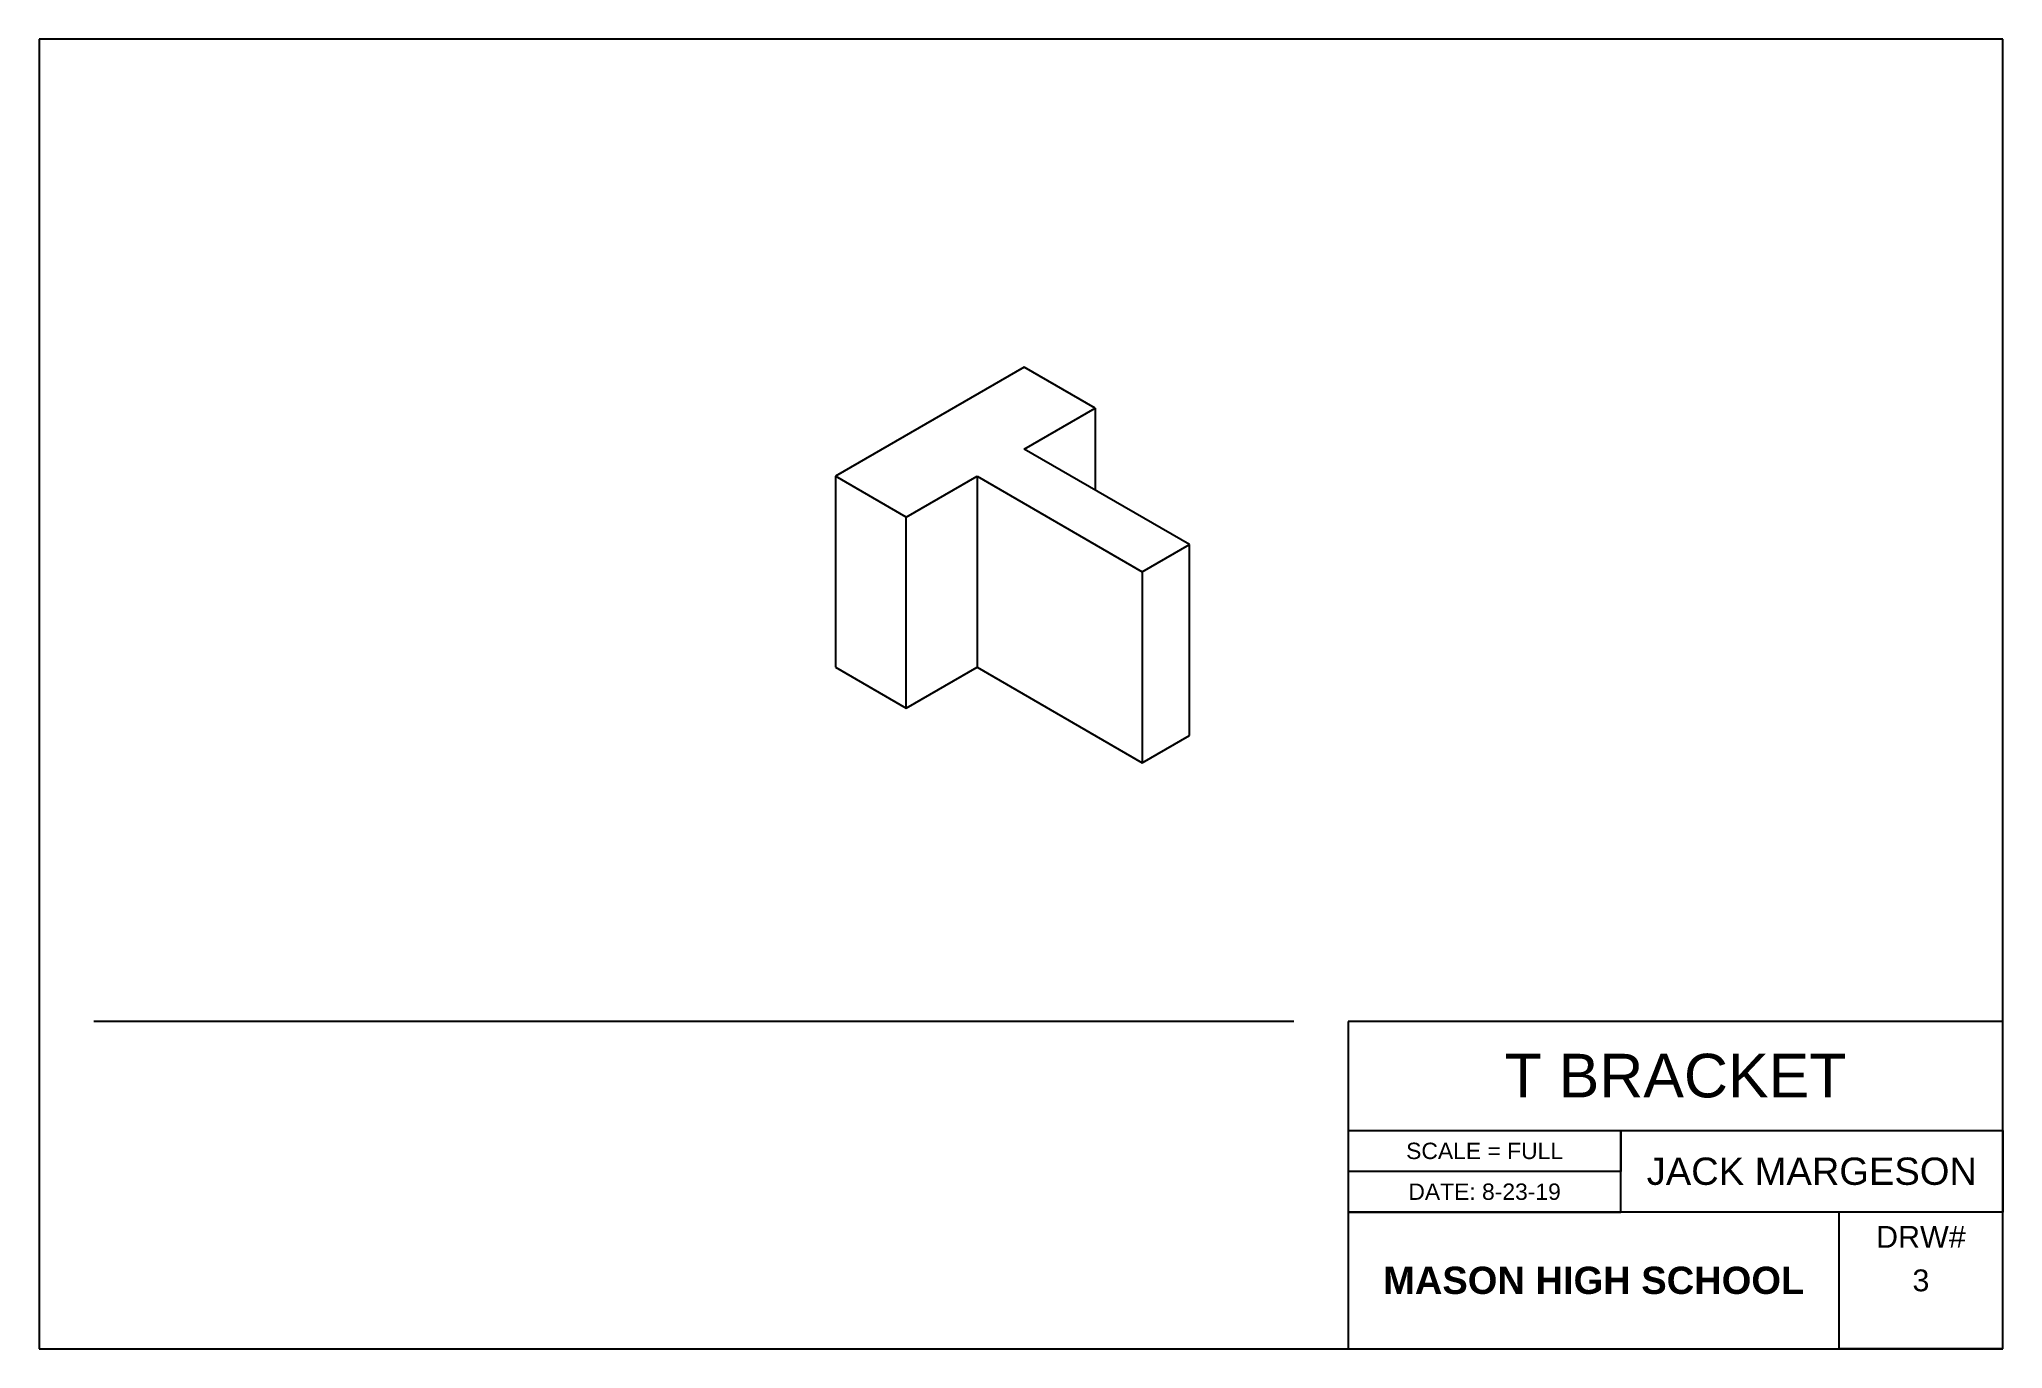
# Model space of a CAD drawing. Header units: inches. Extents: x 0 to 18, y 0 to 12.
import ezdxf

# ---------------------------------------------------------------- set-up
doc = ezdxf.new("R2010")
doc.units = ezdxf.units.IN
doc.header["$MEASUREMENT"] = 0
doc.layers.add('dims', color=3, linetype='Continuous')
doc.styles.get("Standard").update_dxf_attribs({"font": 'arial.ttf'})

msp = doc.modelspace()

# ---------------------------------------------------------------- linework, layer by layer
for p, q in [((18, 12), (0, 12)), ((0, 12), (0, 0)), ((18, 12), (0, 12)), ((0, 12), (0, 0)), ((18, 0), (18, 12)), ((18, 0), (18, 12)), ((9.03, 8.995), (7.298, 7.995)), ((9.679, 8.62), (9.03, 8.995)), ((9.03, 8.245), (9.679, 8.62)), ((9.679, 8.62), (9.679, 7.87)), ((10.545, 7.37), (9.03, 8.245)), ((7.298, 7.995), (7.298, 6.245)), ((7.947, 7.62), (7.298, 7.995)), ((7.947, 7.62), (8.597, 7.995)), ((8.597, 7.995), (8.597, 6.245)), ((8.597, 7.995), (10.112, 7.12)), ((7.947, 5.87), (7.947, 7.62)), ((10.112, 7.12), (10.545, 7.37)), ((10.545, 5.62), (10.545, 7.37)), ((10.112, 7.12), (10.112, 5.37)), ((7.298, 6.245), (7.947, 5.87)), ((7.947, 5.87), (8.597, 6.245)), ((8.597, 6.245), (10.112, 5.37)), ((10.112, 5.37), (10.545, 5.62)), ((11.5, 3), (0.5, 3)), ((18, 3), (12, 3)), ((12, 3), (12, 0)), ((12, 3), (12, 2)), ((18, 0), (18, 3)), ((12, 2), (18, 2)), ((14.5, 1.25), (14.5, 2)), ((14.5, 2), (14.5, 1.625)), ((18, 2), (18, 1.25)), ((14.5, 1.625), (12, 1.625)), ((18, 1.25), (12, 1.25)), ((12, 1.25), (14.5, 1.25)), ((16.5, 0), (16.5, 1.25)), ((0, 0), (18, 0)), ((0, 0), (18, 0)), ((18, 0), (16.5, 0)), ((18, 0), (16.5, 0))]:
    msp.add_line(p, q)

# ---------------------------------------------------------------- texts
for s, width, insert, char_height, attachment_point in [('T BRACKET', 6, (15, 2.5), 0.4, 5), ('SCALE = FULL', 2.5, (13.25, 1.812), 0.15, 5), ('DATE: 8-23-19', 2.5, (13.25, 1.438), 0.15, 5), ('DRW#', 1.5, (17.25, 1.125), 0.2, 2), ('{\\fArial|b1|i0|c0|p34;MASON HIGH SCHOOL}', 4.5, (14.25, 0.625), 0.25, 5), ('3', 1.5, (17.25, 0.625), 0.2, 5)]:
    msp.add_mtext_dynamic_manual_height_columns(s, width=width, gutter_width=1, heights=[0], dxfattribs=dict(insert=insert, char_height=char_height, attachment_point=attachment_point))
at = {"layer": 'dims', "color": 3, "insert": (16.25, 1.625), "char_height": 0.25, "attachment_point": 5}
msp.add_mtext_dynamic_manual_height_columns('{\\C0;JACK MARGESON}', width=3.5, gutter_width=1, heights=[0], dxfattribs=at)

doc.saveas('drawing.dxf')
